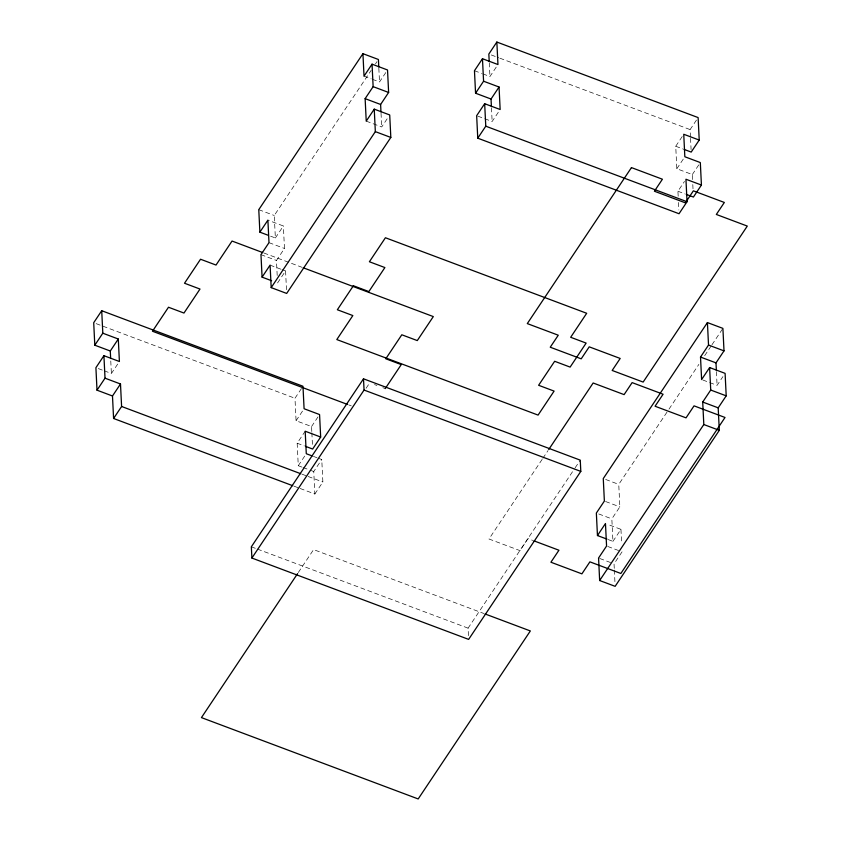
<?xml version="1.0" encoding="UTF-8"?>
<svg xmlns="http://www.w3.org/2000/svg" width="841" height="841" viewBox="0 0 841 841"><rect width="100%" height="100%" fill="white"/><g stroke="black" fill="none" stroke-linecap="round" stroke-linejoin="round"><path stroke-width="0.63" stroke-dasharray="4.21 3.15" d="M104.242 370.818L111.39 373.499L119.401 361.504M270.592 236.184L275.364 237.971L274.261 215.485L371.133 70.392M375.496 63.853L376.957 61.666M275.364 237.971L283.375 225.977L267.89 220.163M372.363 79.296L379.512 81.976L386.072 72.158M277.194 275.449L276.458 260.458L284.468 248.463L283.375 225.977M277.562 282.944L285.572 270.949L281.998 269.604M366.234 121.136L381.709 126.949L388.269 117.13M482.797 73.861L489.946 76.542L496.495 66.723M311.801 431.549L311.559 426.545L296.074 420.742L294.97 398.256L302.981 386.25M477.856 116.153L492.143 121.514L499.428 110.602M296.074 420.742L304.085 408.737M301.845 467.06L298.271 465.714L297.167 443.228L305.188 431.223M311.559 426.545L318.108 416.726M298.271 465.714L306.282 453.72M366.119 388.227L369.756 382.781M300.132 488.484L314.849 494.014L313.756 471.528L321.767 459.522L318.192 458.187M314.849 494.014L322.87 482.009L321.767 459.522M298.303 572.511L313.598 549.604L483.817 613.488M692.553 179.554L692.311 174.56L676.826 168.747L675.733 146.26L682.282 136.442M690.482 137.083L690.114 129.588L696.663 119.769M676.826 168.747L684.111 157.845M678.172 196.237L677.93 191.233L684.479 181.425M692.311 174.56L698.86 164.741M542.161 459.354L488.989 538.997L519.959 550.613L527.969 538.608L532.731 540.406M542.887 458.261L547.985 450.629M468.458 635.649L468.09 628.153L574.424 468.879M575.16 467.785L580.258 460.153M608.18 539.575L612.942 541.362L611.838 518.865L619.849 506.871L618.755 484.384L668.28 410.198M669.005 409.115L698.871 364.384M704.695 355.659L711.255 345.84M711.98 344.747L722.903 328.379M612.942 541.362L620.952 529.357L607.854 524.437M702.803 379.995L717.089 385.357L722.924 376.631M622.056 551.843L614.035 563.848L614.287 568.842M491.302 54.97L498.66 57.735M499.89 58.197L690.114 129.588M474.461 70.728L481.609 73.409M675.733 146.26L682.871 148.941M677.93 191.233L685.079 193.924M364.027 76.163L371.175 78.844M258.776 209.672L274.261 215.485M268.994 242.65L284.468 248.463M263.948 253.025L301.993 267.301M260.973 254.655L276.458 260.458M270.087 265.136L280.81 269.162M374.518 384.568L376.905 385.462M382.855 387.69L385.241 388.584M605.657 479.465L618.755 484.384M348.826 404.931L351.286 405.856M605.562 501.509L619.849 506.871M96.158 323.638L294.97 398.256M598.739 513.956L611.838 518.865M607.759 546.482L619.67 550.95M98.292 368.589L103.054 370.376M297.167 443.228L304.316 445.909M599.749 558.487L611.659 562.955M313.43 456.4L317.004 457.735M303.033 467.501L308.994 469.741M310.182 470.182L313.756 471.528M302.003 474.187L306.912 476.027M308.142 476.49L322.87 482.009M293.993 486.182L298.902 488.022M251.343 546.808L256.242 548.647M257.462 549.099L468.09 628.153M716.416 371.617L717.089 385.357M690.535 138.334L691.092 149.572M692.795 184.557L693.047 189.551M678.477 202.481L678.845 209.977M620.952 529.357L621.625 543.097M614.351 570.093L614.96 582.582M489.273 62.791L489.946 76.542M491.47 107.774L492.143 121.514M378.839 68.226L379.512 81.976M381.036 113.209L381.709 126.949M311.864 432.8L312.474 445.288M285.572 270.949L286.487 289.693M110.781 361.01L111.39 373.499"/><path stroke-width="1.26" d="M305.514 446.35L312.652 449.041L320.663 437.036L319.569 414.55L304.085 408.737L302.981 386.25L101.719 310.718L93.708 322.713L94.802 345.199L110.287 351.012L110.655 358.508M94.802 345.199L102.812 333.204L101.719 310.718M102.812 333.204L118.297 339.018L119.401 361.504L103.916 355.69L95.906 367.696L97.009 390.182L112.484 395.995L113.588 418.482L292.763 485.72M110.287 351.012L118.297 339.018M97.009 390.182L105.02 378.177L103.916 355.69M112.484 395.995L120.494 383.99L105.02 378.177M113.588 418.482L121.598 406.476L120.494 383.99M378.776 66.986L378.408 59.49L362.934 53.677L258.776 209.672L259.88 232.158L268.216 235.291M259.88 232.158L267.89 220.163L268.994 242.65L260.973 254.655L262.077 277.141L271.601 280.715M380.973 111.958L380.616 104.463L388.626 92.457L387.522 69.971L372.037 64.168L364.027 76.163L362.934 53.677M262.077 277.141L270.087 265.136L271.191 287.622L286.676 293.435L390.823 137.44L389.719 114.954L374.245 109.141L366.234 121.136L365.131 98.649L373.141 86.655L372.037 64.168M271.191 287.622L375.338 131.627L374.245 109.141M684.069 149.393L691.207 152.074L699.218 140.069L698.125 117.582L496.852 42.05L497.956 64.536L482.471 58.723L474.461 70.728L475.564 93.214L491.039 99.028L491.407 106.523M496.852 42.05L488.842 54.045L489.21 61.551M475.564 93.214L483.575 81.22L482.471 58.723M483.575 81.22L499.06 87.022L500.153 109.509L484.668 103.706L476.658 115.701L477.762 138.187L679.023 213.73L687.044 201.724L685.941 179.238L701.426 185.052L693.415 197.046L686.267 194.366M491.039 99.028L499.06 87.022M477.762 138.187L485.772 126.192L484.668 103.706M363.501 378.807L251.343 546.808L251.89 558.046L468.637 639.391L580.805 471.391L580.258 460.153L363.501 378.807L364.058 390.056L251.89 558.046M385.241 388.584L401.262 364.584L385.777 358.781L401.809 334.781L417.283 340.584L433.315 316.584L303.223 267.764M297.577 573.604L201.441 717.604L418.187 798.95L530.345 630.95L485.036 613.951M548.721 449.536L593.147 382.991L624.106 394.618L632.127 382.613L663.086 394.229L655.076 406.235L686.035 417.851L694.046 405.856L725.016 417.472L620.858 573.478L589.898 561.851L581.888 573.856L550.918 562.23L558.939 550.235L533.93 540.847M716.364 370.366L715.996 362.87L724.006 350.876L722.903 328.379L707.418 322.576L603.27 478.571L604.374 501.057L596.353 513.063L597.457 535.549L606.981 539.123M597.457 535.549L605.467 523.544L606.571 546.04L598.561 558.035L599.654 580.521L615.139 586.335L719.297 430.34L718.193 407.843L726.203 395.848L725.1 373.362L709.625 367.549L701.615 379.554L700.511 357.057L708.521 345.062L707.418 322.576M599.654 580.521L703.812 424.526L702.708 402.04L710.719 390.035L709.625 367.549M699.218 140.069L683.744 134.266L684.837 156.752L700.322 162.565L701.426 185.052M485.772 126.192L687.044 201.724M373.141 86.655L388.626 92.457M365.131 98.649L380.616 104.463M375.338 131.627L390.823 137.44M708.521 345.062L724.006 350.876M700.511 357.057L715.996 362.87M710.719 390.035L726.203 395.848M702.708 402.04L718.193 407.843M262.728 252.563L232.042 241.052L216.021 265.052L200.536 259.238L184.515 283.238L200 289.052L183.969 313.052L168.494 307.238L152.473 331.238L347.596 404.468M703.812 424.526L719.297 430.34M364.058 390.056L580.805 471.391M320.663 437.036L305.188 431.223L306.282 453.72L312.242 455.948M121.598 406.476L300.773 473.725M353.378 285.751L337.357 309.751L352.842 315.564L336.81 339.564L538.082 415.097L554.103 391.097L538.618 385.283L554.65 361.283L570.124 367.096L586.145 343.096L570.671 337.283L586.692 313.283L385.42 237.751L369.399 261.751L384.884 267.564L368.863 291.564L353.378 285.751M631.454 167.601L527.296 323.596L558.266 335.212L550.245 347.217L581.215 358.834L589.226 346.839L620.185 358.455L612.174 370.46L643.144 382.077L747.292 226.082L716.332 214.455L724.343 202.46L693.373 190.833L685.362 202.839L654.403 191.222L662.414 179.217L631.454 167.601"/></g></svg>
